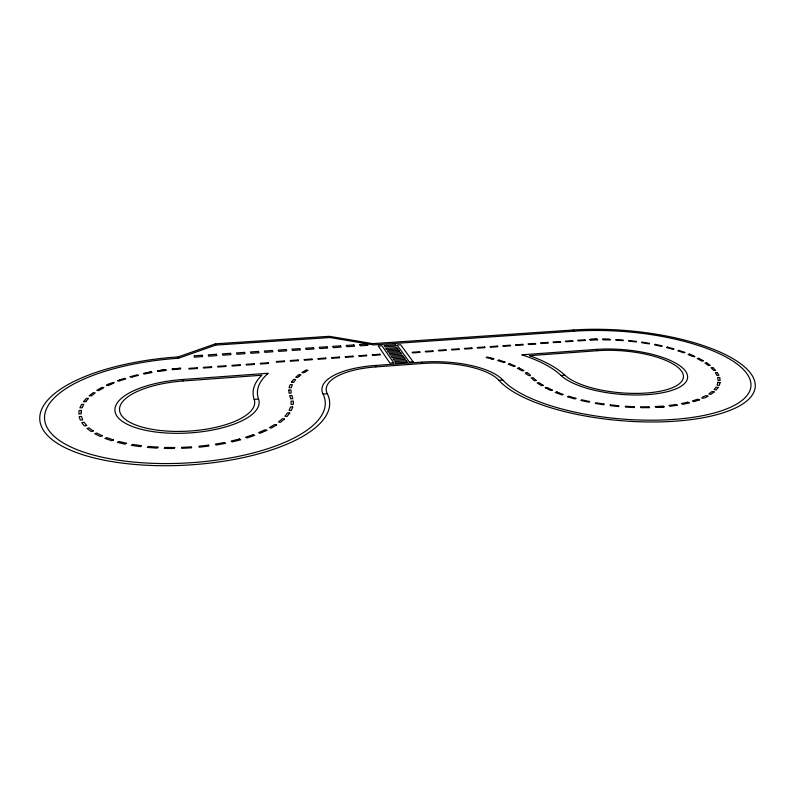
<?xml version="1.0" encoding="UTF-8"?>
<svg xmlns="http://www.w3.org/2000/svg" width="795" height="795" viewBox="0 0 795 795"><rect width="100%" height="100%" fill="white"/><g stroke="black" fill="none" stroke-linecap="round" stroke-linejoin="round"><path stroke-width="1.19" d="M720.031 382.604L717.915 382.355L717.07 385.148L719.207 385.406L719.674 384.184L720.031 382.604L717.915 382.355M266.882 374.524L268.342 373.262L182.761 379.483A72.236 26.881 -3.4 0 0 115.046 411.581A72.236 26.881 -3.4 0 0 192.33 432.728A72.236 26.881 -3.4 0 0 258.912 400.322L258.554 399.1A132.228 49.141 0.7 0 1 266.882 374.524M492.92 359.181L493.983 358.664L487.116 356.985L486.162 357.521L492.92 359.181L490.942 358.654M502.838 380.05A67.287 24.635 1.7 0 0 421.777 362.123L375.011 365.501A68.002 25.172 0.7 0 0 323.048 394.062A140.586 52.54 -3.4 0 1 203.649 461.656A140.586 52.54 -3.4 0 1 45.096 422.354A140.586 52.54 -3.4 0 1 178.517 358.237L215.743 345.09L330.054 337.527L373.571 344.911L574.467 331.177A127.747 43.685 4.9 0 1 742.292 368.393A127.747 43.685 4.9 0 1 666.955 419.82A127.747 43.685 4.9 0 1 502.867 380.05L498.942 380.358A63.113 23.105 1.7 0 0 422.791 363.474L375.906 366.892A63.739 23.582 0.7 0 0 327.292 393.724A145.187 54.279 -3.4 0 1 204.345 463.714A145.187 54.279 -3.4 0 1 40.336 423.178A145.187 54.279 -3.4 0 1 178.249 356.895L215.375 343.828L329.359 336.315L372.726 343.649L573.086 330.014A131.92 45.116 4.9 0 1 745.581 367.797A131.92 45.116 4.9 0 1 672.192 421.39A131.92 45.116 4.9 0 1 501.079 382.584L498.952 380.368M145.525 372.974L151.328 371.871L152.014 372.517L144.163 374.057L143.408 373.421L151.328 371.871M158.116 371.494L157.519 370.828L165.787 369.685L166.175 370.381L158.116 371.494L157.519 370.828L165.787 369.685M172.227 368.969L180.525 368.264L180.664 368.969L172.356 369.685L172.227 368.969L180.525 368.264M664.103 406.861L656.034 407.398L655.07 406.573L663.129 406.046L664.103 406.861L658.359 407.279M561.071 375.528A65.697 22.389 4.9 0 0 646.583 394.678A65.697 22.389 4.9 0 0 682.557 367.906A65.697 22.389 4.9 0 0 596.151 349.422L521.828 354.828L523.557 355.375A130.877 48.117 1.7 0 1 561.071 375.528L564.887 375.21A61.583 20.978 4.9 0 0 645.093 393.098A61.583 20.978 4.9 0 0 678.672 367.986A61.583 20.978 4.9 0 0 597.671 350.694L529.5 355.673L531.169 356.269A135.15 49.707 1.7 0 1 564.887 375.21M258.554 399.08L254.191 399.418A136.571 50.781 0.7 0 1 260.84 376.194L261.833 375.23L183.059 380.984A67.714 25.192 -3.4 0 0 119.717 411.422A67.714 25.192 -3.4 0 0 194.04 430.701A67.714 25.192 -3.4 0 0 254.201 399.438M323.048 394.062L327.292 393.724M596.747 339.266L589.9 339.505L590.506 340.111L597.741 339.872L597.134 339.256L589.9 339.505L597.134 339.256M602.68 339.227L610.063 339.346L610.381 339.962L603.027 339.843L602.68 339.227L609.208 339.316M558.716 392.76L563.248 394.409L561.956 394.966L555.337 392.462L556.758 391.975L558.716 392.76L556.768 391.975M573.086 330.014L574.467 331.177M596.151 349.422L597.671 350.694M421.767 362.123L422.791 363.464M375.011 365.501L375.906 366.892M215.375 343.828L215.743 345.09M178.249 356.895L178.517 358.237M182.761 379.483L183.059 380.984M81.179 412.287L81.179 413.857L78.834 414.036L79.093 410.528L81.428 410.399L81.179 412.287M293.375 401.952L293.256 404.387L291.05 404.407L291.089 401.107L293.285 401.087L293.375 401.952M288.823 390.067L289.012 393.217L291.159 393.078L290.99 389.997L288.823 390.067M181.836 447.356L181.697 448.36L191.655 447.824L191.466 446.84L181.836 447.356M610.341 404.864L610.222 405.669L618.828 406.573L618.739 405.748L610.341 404.864M628.885 340.548L628.766 341.144L636.199 341.969L636.447 341.383L628.885 340.548M289.35 386.787L289.161 387.722L291.298 387.722L292.331 384.661L290.185 384.611L289.35 386.787M292.729 406.98L291.278 410.548L289.122 410.349L290.513 406.931L292.729 406.98M174.671 447.505L174.344 448.509L164.187 448.43L164.923 447.426L174.671 447.505M603.971 404.009L603.703 404.804L595.236 403.453L595.833 402.717L603.971 404.009M82.62 406.633L82.193 407.765L79.898 407.825L81.577 404.347L83.813 404.357L82.62 406.633M642.082 342.138L641.764 342.715L649.177 343.907L649.594 343.341L642.082 342.138M291.606 382.017L293.544 382.445L295.71 379.553L293.683 379.364L291.606 382.017M655.08 344.344L654.732 344.931L661.549 346.391L662.215 345.865L655.08 344.344M289.797 413.032L287.025 416.491L284.888 416.242L287.631 412.834L289.797 413.032M718.124 387.463L716.206 389.947L714.109 389.56L716.007 387.135L718.124 387.463M157.986 447.148L157.241 448.142L147.304 447.416L148.387 446.452L157.986 447.148M86.108 401.068L85.572 401.783L83.386 401.714L86.367 398.355L88.484 398.484L86.108 401.068M589.622 401.525L589.025 402.27L580.857 400.471L581.602 399.756L589.622 401.525M298.811 376.442L297.698 377.506L295.71 377.257L299.049 374.505L300.977 374.753L298.811 376.442M91.524 395.711L89.08 395.87L93.343 392.621L95.221 392.919L91.524 395.711M141.421 445.697L140.327 446.651L131.394 445.329L132.815 444.425L141.421 445.697M284.481 419.045L280.387 422.364L278.379 421.986L282.384 418.736L284.481 419.045M714.139 391.935L710.829 394.399L708.782 393.932L712.062 391.508L714.139 391.935M575.888 398.295L574.974 398.971L567.541 396.814L568.584 396.178L575.888 398.295M304.912 372.06L303.74 372.835L301.931 372.507L306.254 369.973L307.943 370.351L304.912 372.06M126.544 443.262L125.123 444.166L117.372 442.348L118.932 441.473L126.544 443.262M276.63 424.947L271.264 428.108L269.425 427.591L274.792 424.441L276.63 424.947M667.393 347.097L666.588 347.594L673.037 349.343L673.971 348.876L667.393 347.097M99.623 388.695L96.811 390.345L98.679 390.633L103.857 387.712L102.118 387.364L99.623 388.695M707.868 396.149C704.559 399.06 697.294 398.861 705.871 395.632L707.868 396.149M113.476 439.933L111.757 440.758L104.92 438.413L106.788 437.657L113.476 439.933M266.832 430.343L260.174 433.285L258.544 432.659L265.093 429.767L266.832 430.343M110.624 384.472L108.06 385.645L106.431 385.237C107.136 383.945 120.472 380.189 110.624 384.472M678.831 350.347L677.807 350.794L683.879 352.851L685.012 352.433L678.831 350.347M498.972 360.075L497.769 360.562L503.921 362.55L505.222 362.083L498.972 360.075M253.237 434.686L245.595 437.23L246.957 437.975L254.728 435.372L253.237 434.686M699.59 399.815L693.946 401.664L692.346 400.968L697.752 399.199L699.59 399.815M119.747 379.901L117.561 380.686L118.922 381.173L125.739 378.867L124.487 378.341L119.747 379.901M102.267 435.769L100.279 436.485L94.734 433.722L96.801 433.056L102.267 435.769M509.684 363.732L508.293 364.16L513.719 366.455L515.259 366.068L509.684 363.732M689.404 354.103L688.132 354.481C692.435 357.025 700.246 358.038 689.404 354.103M552.267 390.057L550.736 390.504L545.191 387.781L546.821 387.394L552.267 390.057M132.666 376.84L131.066 377.287L129.933 376.731L137.406 374.783L138.429 375.369L132.666 376.84M93.273 430.92L91.117 431.526L86.983 428.425L89.219 427.899A75.893 28.421 -4 0 0 93.273 430.92M239.514 438.989L231.097 441.086L232.11 441.931L240.726 439.784L239.514 438.989M687.774 402.181L681.454 403.562L682.816 404.317L689.394 402.876L687.774 402.181M543.184 385.346L541.504 385.724L537.172 382.902L538.99 382.634L543.184 385.346M519.105 367.936L517.485 368.284L522.176 370.887L523.895 370.589L519.105 367.936M225.412 443.372L216.041 445.031L215.375 444.117L224.558 442.487L225.412 443.372M86.665 425.504L84.379 425.961L81.746 422.652L84.071 422.254L86.665 425.504M698.745 358.277L697.225 358.555L701.876 361.089L703.436 360.811L698.745 358.277M676.068 404.496L668.973 405.46L670.066 406.265L677.429 405.261L676.068 404.496M536.178 380.487L534.359 380.755L531.179 377.854L533.117 377.704L536.178 380.487M82.64 419.77L80.295 420.108L79.172 416.699L81.517 416.441L82.64 419.77M527.015 372.636L525.227 372.895C527.701 376.323 534.727 377.178 527.015 372.636M706.626 362.788L704.956 363.007L708.474 365.531L710.273 365.392L706.626 362.788M208.479 445.13L198.959 446.214L199.157 447.197L208.956 446.084L208.479 445.13M712.817 367.538L711.008 367.678L713.691 370.45L715.619 370.391L712.817 367.538M291.785 395.473L289.638 395.642L290.692 398.861L292.868 398.742L291.785 395.473M403.512 356.716L392.024 357.541L391.1 356.21L402.558 355.395L403.512 356.716M404.476 358.048L392.949 358.873L393.883 360.224L405.44 359.39L404.476 358.048M406.414 360.741L394.827 361.576L395.771 362.937L407.398 362.093L406.414 360.741M393.694 362.788L389.908 363.067L378.271 345.964L381.918 345.716L393.694 362.788M413.102 361.705L409.346 361.983L397.003 344.99L400.62 344.742L413.102 361.705M397.868 348.906L386.579 349.691L385.684 348.409L396.953 347.624L397.868 348.906M398.802 350.188L387.473 350.973L388.367 352.274L399.726 351.479L398.802 350.188M284.222 360.96L276.253 361.516L276.541 362.202L284.521 361.636L284.222 360.96M298.115 359.976L290.185 360.542L290.493 361.218L298.443 360.662L298.115 359.976M311.928 359.012L304.048 359.559L304.376 360.244L312.276 359.678L311.928 359.012M325.662 358.038L317.831 358.595L318.179 359.27L326.029 358.714L325.662 358.038M339.316 357.074L331.525 357.631L331.903 358.297L339.703 357.75L339.316 357.074M352.901 356.12L345.149 356.667L345.537 357.333L353.298 356.786L352.901 356.12M366.396 355.176L358.694 355.713L359.102 356.379L366.823 355.832L366.396 355.176M379.821 354.222L372.159 354.769L372.597 355.425L380.268 354.888L379.821 354.222M400.67 352.771L389.272 353.576L390.186 354.888L401.614 354.083L400.67 352.771M547.666 342.406L540.54 342.913L541.196 343.529L548.341 343.023L547.666 342.406M560.077 341.532L552.992 342.029L553.678 342.645L560.773 342.148L560.077 341.532M572.43 340.667L565.384 341.164L566.08 341.771L573.135 341.274L572.43 340.667M584.713 339.803L577.707 340.29L578.422 340.906L585.438 340.409L584.713 339.803M445.816 349.73L438.363 350.257L438.89 350.903L446.353 350.376L445.816 349.73M458.795 348.816L451.391 349.333L451.928 349.979L459.351 349.452L458.795 348.816M471.703 347.902L464.33 348.429L464.896 349.065L472.27 348.538L471.703 347.902M484.533 346.998L477.209 347.514L477.785 348.15L485.119 347.634L484.533 346.998M497.302 346.103L490.008 346.62L490.604 347.246L497.909 346.729L497.302 346.103M509.993 345.209L502.748 345.716L503.364 346.352L510.619 345.835L509.993 345.209M522.613 344.324L515.408 344.831L516.044 345.457L523.259 344.941L522.613 344.324M535.164 343.44L527.999 343.937L528.655 344.563L535.83 344.056L535.164 343.44M419.641 351.728L412.108 352.255L412.595 352.91L420.138 352.374L419.641 351.728M432.758 350.804L425.275 351.33L425.782 351.976L433.275 351.45L432.758 350.804M197.12 367.777L188.852 368.363L189.011 369.069L197.289 368.483L197.12 367.777M211.52 366.763L203.301 367.34L203.48 368.045L211.708 367.469L211.52 366.763M225.83 365.76L217.661 366.336L217.86 367.032L226.038 366.455L225.83 365.76M240.06 364.756L231.931 365.322L232.16 366.018L240.289 365.442L240.06 364.756M254.201 363.752L246.132 364.319L246.37 365.014L254.46 364.448L254.201 363.752M268.263 362.759L260.243 363.325L260.502 364.021L268.541 363.444L268.263 362.759M202.278 355.256L194.069 355.812L194.387 357.154L202.626 356.587L202.278 355.256M216.449 354.292L208.29 354.848L208.648 356.18L216.836 355.623L216.449 354.292M230.54 353.328L222.421 353.884L222.829 355.206L230.967 354.649L230.54 353.328M244.552 352.374L236.483 352.93L236.93 354.242L245.029 353.696L244.552 352.374M258.484 351.43L250.465 351.976L250.952 353.288L259.001 352.741L258.484 351.43M272.337 350.486L264.357 351.032L264.884 352.334L272.894 351.788L272.337 350.486M286.111 349.552L278.171 350.088L278.747 351.39L286.697 350.843L286.111 349.552M299.804 348.617L291.914 349.154L292.52 350.446L300.43 349.909L299.804 348.617M313.419 347.693L305.578 348.22L306.224 349.512L314.095 348.975L313.419 347.693M326.954 346.769L319.153 347.296L319.848 348.578L327.669 348.041L326.954 346.769M340.419 345.855L332.668 346.382L333.393 347.654L341.174 347.117L340.419 345.855M353.805 344.941L346.093 345.467L346.859 346.729L354.59 346.203L353.805 344.941M367.121 344.036L359.449 344.553L360.254 345.815L367.946 345.288L367.121 344.036M395.353 344.821L384.144 345.596L385.028 346.859L396.258 346.083L395.353 344.821M648.829 406.802L640.512 406.841L641.098 407.686L649.624 407.636L648.829 406.802M717.309 372.577L715.331 372.587L716.861 375.329L718.889 375.369L717.309 372.577M634.092 406.702L625.317 406.255L625.556 407.09L634.39 407.547L634.092 406.702M617.665 339.674L615.728 339.574L615.926 340.19L623.23 340.658L623.181 340.051L617.665 339.674M719.704 377.536L717.627 377.426L718.034 380.258L720.141 380.417L719.704 377.536"/></g></svg>
